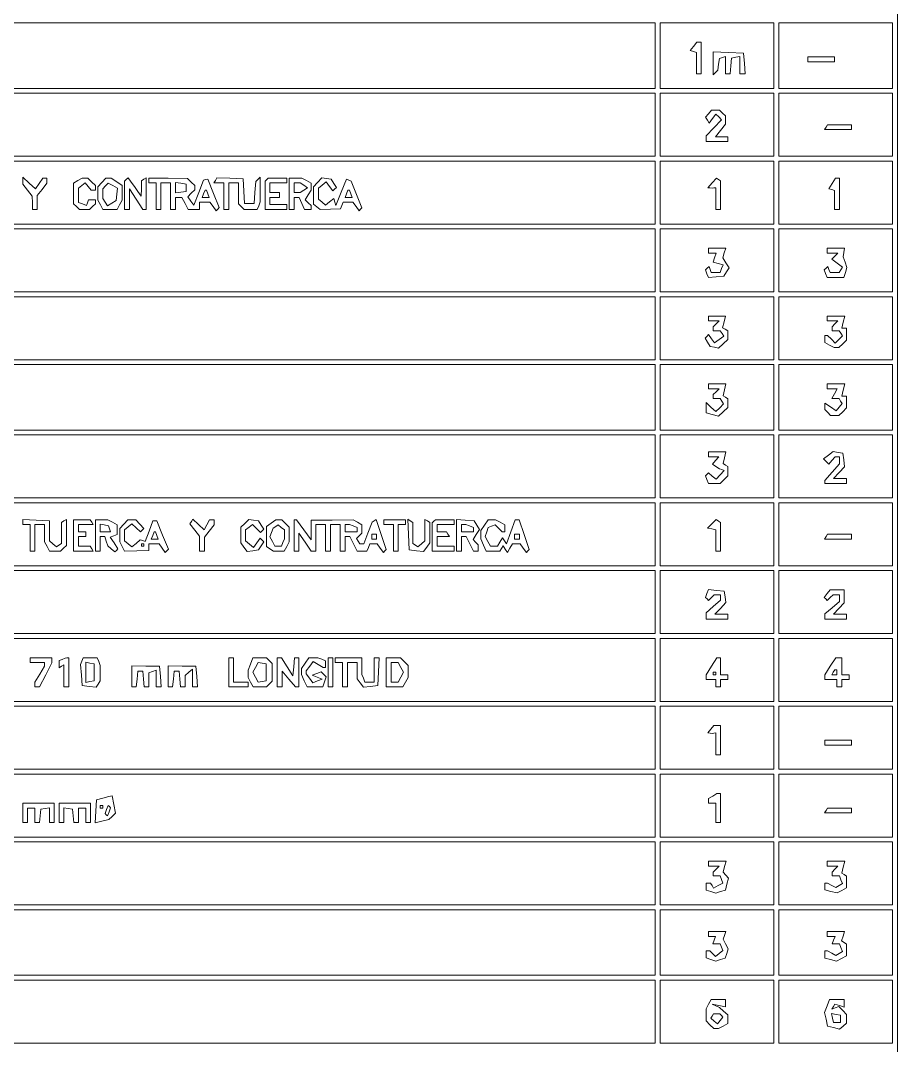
# Paper-space layout 'AN-06-DGE-026' of a CAD drawing. Header units: metres, sheet in millimetres. Extents: x 12 to 193, y 4 to 291.
# Drawn here: x 147.5 to 192.7, y 75.7 to 128.6 of the extents above; entities that cross this region are included whole.
import ezdxf

# ---------------------------------------------------------------- set-up
doc = ezdxf.new("R2010")
doc.units = ezdxf.units.M
doc.layers.add('DGE_CONTORNOS', color=7, linetype='Continuous', lineweight=0)
doc.layers.add('DGE_DATOS', color=7, linetype='Continuous', lineweight=0)

# ---------------------------------------------------------------- blocks, each defined once
blk = doc.blocks.new('LP_REF_DGE_MT_026')
at = {"layer": 'DGE_CONTORNOS'}
for points in [[(29.55, 147.493), (29.55, 25.344), (111.148, 25.344), (192.746, 25.344), (192.746, 147.493), (192.746, 269.642), (111.148, 269.642), (29.55, 269.642)], [(180.231, 126.78), (180.231, 125.09), (120.847, 125.09), (61.464, 125.09), (61.464, 126.78), (61.464, 128.47), (120.847, 128.47), (180.231, 128.47)], [(186.363, 126.78), (186.363, 125.09), (183.422, 125.09), (180.481, 125.09), (180.481, 126.78), (180.481, 128.47), (183.422, 128.47), (186.363, 128.47)], [(192.495, 126.78), (192.495, 125.09), (189.554, 125.09), (186.613, 125.09), (186.613, 126.78), (186.613, 128.47), (189.554, 128.47), (192.495, 128.47)], [(182.217, 127.26), (182.045, 127.052), (182.202, 127), (182.358, 126.947), (182.358, 126.394), (182.358, 125.841), (182.483, 125.841), (182.609, 125.841), (182.609, 126.655), (182.609, 127.468), (182.499, 127.468), (182.389, 127.468)], [(183.234, 126.385), (183.234, 125.791), (183.349, 125.91), (183.463, 126.029), (183.505, 126.332), (183.547, 126.635), (183.704, 126.687), (183.86, 126.738), (183.86, 126.29), (183.86, 125.841), (183.977, 125.841), (184.095, 125.841), (184.134, 126.247), (184.173, 126.653), (184.392, 126.694), (184.611, 126.736), (184.611, 126.289), (184.611, 125.841), (184.743, 125.841), (184.876, 125.841), (184.837, 126.373), (184.799, 126.905), (184.017, 126.942), (183.234, 126.98)], [(188.115, 126.592), (188.115, 126.467), (188.804, 126.467), (189.492, 126.467), (189.492, 126.592), (189.492, 126.717), (188.804, 126.717), (188.115, 126.717)], [(180.231, 123.213), (180.231, 121.586), (120.847, 121.586), (61.464, 121.586), (61.464, 123.213), (61.464, 124.84), (120.847, 124.84), (180.231, 124.84)], [(186.363, 123.213), (186.363, 121.586), (183.422, 121.586), (180.481, 121.586), (180.481, 123.213), (180.481, 124.84), (183.422, 124.84), (186.363, 124.84)], [(192.495, 123.213), (192.495, 121.586), (189.554, 121.586), (186.613, 121.586), (186.613, 123.213), (186.613, 124.84), (189.554, 124.84), (192.495, 124.84)], [(182.989, 123.782), (182.837, 123.6), (182.93, 123.45), (183.022, 123.3), (183.191, 123.532), (183.36, 123.763), (183.51, 123.613), (183.659, 123.464), (183.259, 123.051), (182.859, 122.638), (182.859, 122.488), (182.859, 122.337), (183.422, 122.337), (183.985, 122.337), (183.985, 122.462), (183.985, 122.587), (183.663, 122.587), (183.341, 122.587), (183.601, 122.917), (183.86, 123.247), (183.86, 123.455), (183.86, 123.664), (183.71, 123.814), (183.56, 123.964), (183.35, 123.964), (183.14, 123.964)], [(189.054, 123.088), (188.976, 122.963), (189.672, 122.963), (190.368, 122.963), (190.368, 123.088), (190.368, 123.213), (189.75, 123.213), (189.131, 123.213)], [(180.231, 119.709), (180.231, 118.082), (120.847, 118.082), (61.464, 118.082), (61.464, 119.709), (61.464, 121.336), (120.847, 121.336), (180.231, 121.336)], [(186.363, 119.709), (186.363, 118.082), (183.422, 118.082), (180.481, 118.082), (180.481, 119.709), (180.481, 121.336), (183.422, 121.336), (186.363, 121.336)], [(192.495, 119.709), (192.495, 118.082), (189.554, 118.082), (186.613, 118.082), (186.613, 119.709), (186.613, 121.336), (189.554, 121.336), (192.495, 121.336)], [(147.569, 120.325), (147.572, 120.147), (147.817, 119.834), (148.062, 119.521), (148.064, 119.177), (148.067, 118.833), (148.192, 118.833), (148.318, 118.833), (148.318, 119.191), (148.318, 119.55), (148.568, 119.868), (148.818, 120.186), (148.818, 120.323), (148.818, 120.46), (148.708, 120.46), (148.598, 120.46), (148.409, 120.178), (148.22, 119.897), (147.893, 120.2), (147.567, 120.503)], [(150.414, 120.325), (150.195, 120.197), (150.195, 119.665), (150.195, 119.133), (150.345, 118.983), (150.495, 118.833), (150.758, 118.833), (151.021, 118.833), (151.171, 118.983), (151.321, 119.133), (151.321, 119.233), (151.321, 119.333), (151.144, 119.333), (150.967, 119.333), (150.917, 119.186), (150.868, 119.038), (150.657, 119.119), (150.445, 119.2), (150.445, 119.564), (150.445, 119.929), (150.616, 120.071), (150.787, 120.213), (150.944, 120.023), (151.101, 119.834), (151.211, 119.834), (151.321, 119.834), (151.321, 119.95), (151.321, 120.066), (151.124, 120.263), (150.928, 120.46), (150.78, 120.456), (150.633, 120.452)], [(151.653, 120.231), (151.446, 120.002), (151.446, 119.659), (151.446, 119.317), (151.576, 119.075), (151.705, 118.833), (152.072, 118.833), (152.439, 118.833), (152.568, 119.075), (152.698, 119.317), (152.698, 119.694), (152.698, 120.07), (152.42, 120.265), (152.141, 120.46), (152.001, 120.46), (151.861, 120.46)], [(152.424, 119.619), (152.385, 119.296), (152.162, 119.158), (151.94, 119.021), (151.82, 119.208), (151.7, 119.396), (151.698, 119.653), (151.697, 119.909), (151.841, 120.053), (151.985, 120.198), (152.224, 120.07), (152.462, 119.942)], [(152.913, 120.383), (152.823, 120.293), (152.823, 119.563), (152.823, 118.833), (152.948, 118.833), (153.073, 118.833), (153.075, 119.365), (153.077, 119.897), (153.419, 119.366), (153.762, 118.835), (153.855, 118.834), (153.949, 118.833), (153.949, 119.654), (153.949, 120.475), (153.824, 120.397), (153.699, 120.32), (153.692, 119.92), (153.686, 119.521), (153.51, 119.771), (153.334, 120.022), (153.169, 120.248), (153.004, 120.474)], [(154.074, 120.331), (154.074, 120.209), (154.262, 120.209), (154.45, 120.209), (154.45, 119.521), (154.45, 118.833), (154.575, 118.833), (154.7, 118.833), (154.7, 119.521), (154.7, 120.209), (154.95, 120.209), (155.201, 120.209), (155.201, 119.521), (155.201, 118.833), (155.326, 118.833), (155.451, 118.833), (155.451, 119.146), (155.451, 119.459), (155.618, 119.459), (155.784, 119.459), (155.952, 119.146), (156.119, 118.833), (156.411, 118.833), (156.703, 118.833), (156.703, 119.021), (156.703, 119.208), (156.97, 119.208), (157.238, 119.208), (157.398, 118.989), (157.558, 118.771), (157.637, 118.849), (157.716, 118.928), (157.42, 119.663), (157.125, 120.397), (157.013, 120.376), (156.902, 120.354), (156.655, 119.704), (156.408, 119.054), (156.249, 119.271), (156.089, 119.489), (156.271, 119.67), (156.452, 119.852), (156.452, 119.959), (156.452, 120.066), (156.265, 120.253), (156.079, 120.44), (155.076, 120.447), (154.074, 120.453)], [(156.014, 119.959), (156.014, 119.771), (155.733, 119.731), (155.451, 119.691), (155.451, 119.959), (155.451, 120.227), (155.733, 120.187), (156.014, 120.147)], [(157.518, 120.337), (157.439, 120.209), (157.696, 120.209), (157.954, 120.209), (157.954, 119.521), (157.954, 118.833), (158.079, 118.833), (158.204, 118.833), (158.204, 119.521), (158.204, 120.209), (158.455, 120.209), (158.705, 120.209), (158.705, 119.671), (158.705, 119.133), (158.855, 118.983), (159.005, 118.833), (159.342, 118.833), (159.679, 118.833), (159.755, 119.031), (159.831, 119.229), (159.831, 119.869), (159.831, 120.51), (159.714, 120.391), (159.597, 120.272), (159.558, 119.709), (159.518, 119.146), (159.268, 119.146), (159.018, 119.146), (158.981, 119.784), (158.944, 120.422), (158.27, 120.444), (157.597, 120.466)], [(160.165, 120.376), (160.082, 120.293), (160.082, 119.563), (160.082, 118.833), (160.645, 118.833), (161.208, 118.833), (161.208, 118.958), (161.208, 119.083), (160.77, 119.083), (160.332, 119.083), (160.332, 119.271), (160.332, 119.459), (160.582, 119.459), (160.833, 119.459), (160.833, 119.584), (160.833, 119.709), (160.582, 119.709), (160.332, 119.709), (160.332, 119.959), (160.332, 120.209), (160.77, 120.209), (161.208, 120.209), (161.208, 120.335), (161.208, 120.46), (160.728, 120.46), (160.248, 120.46)], [(161.333, 119.646), (161.333, 118.833), (161.458, 118.833), (161.583, 118.833), (161.583, 119.146), (161.583, 119.459), (161.711, 119.459), (161.839, 119.459), (161.982, 119.146), (162.124, 118.833), (162.292, 118.833), (162.459, 118.833), (162.459, 118.933), (162.459, 119.033), (162.306, 119.186), (162.153, 119.34), (162.306, 119.585), (162.459, 119.831), (162.459, 120.016), (162.459, 120.201), (162.217, 120.33), (161.975, 120.46), (161.654, 120.46), (161.333, 120.46)], [(162.084, 120.082), (162.272, 119.959), (162.084, 119.836), (161.896, 119.713), (161.74, 119.711), (161.583, 119.709), (161.583, 119.959), (161.583, 120.209), (161.74, 120.208), (161.896, 120.206)], [(162.797, 120.236), (162.585, 120.002), (162.585, 119.558), (162.585, 119.114), (162.754, 118.973), (162.923, 118.833), (163.454, 118.854), (163.985, 118.875), (164.049, 119.041), (164.113, 119.208), (164.368, 119.208), (164.622, 119.208), (164.782, 118.989), (164.942, 118.771), (165.015, 118.843), (165.087, 118.916), (164.806, 119.608), (164.524, 120.3), (164.407, 120.348), (164.29, 120.397), (164.017, 119.72), (163.745, 119.043), (163.686, 119.219), (163.627, 119.396), (163.418, 119.224), (163.21, 119.052), (163.023, 119.208), (162.835, 119.364), (162.835, 119.646), (162.835, 119.929), (163.036, 120.096), (163.237, 120.263), (163.41, 120.026), (163.583, 119.79), (163.674, 119.88), (163.765, 119.971), (163.631, 120.184), (163.498, 120.397), (163.253, 120.434), (163.009, 120.471)], [(183.169, 120.207), (182.945, 119.959), (183.059, 119.944), (183.172, 119.93), (183.266, 119.944), (183.359, 119.959), (183.359, 119.396), (183.359, 118.833), (183.485, 118.833), (183.61, 118.833), (183.61, 119.576), (183.61, 120.32), (183.501, 120.387), (183.393, 120.454)], [(189.38, 120.184), (189.207, 119.908), (189.35, 119.861), (189.492, 119.813), (189.492, 119.323), (189.492, 118.833), (189.617, 118.833), (189.742, 118.833), (189.742, 119.646), (189.742, 120.46), (189.647, 120.46), (189.552, 120.46)], [(157.123, 119.646), (157.195, 119.459), (157.015, 119.459), (156.836, 119.459), (156.908, 119.646), (156.98, 119.834), (157.015, 119.834), (157.051, 119.834)], [(164.507, 119.646), (164.579, 119.459), (164.399, 119.459), (164.219, 119.459), (164.291, 119.646), (164.363, 119.834), (164.399, 119.834), (164.435, 119.834)], [(180.231, 116.205), (180.231, 114.578), (120.847, 114.578), (61.464, 114.578), (61.464, 116.205), (61.464, 117.832), (120.847, 117.832), (180.231, 117.832)], [(186.363, 116.205), (186.363, 114.578), (183.422, 114.578), (180.481, 114.578), (180.481, 116.205), (180.481, 117.832), (183.422, 117.832), (186.363, 117.832)], [(192.495, 116.205), (192.495, 114.578), (189.554, 114.578), (186.613, 114.578), (186.613, 116.205), (186.613, 117.832), (189.554, 117.832), (192.495, 117.832)], [(182.984, 116.705), (182.984, 116.58), (183.18, 116.58), (183.376, 116.58), (183.302, 116.345), (183.227, 116.11), (183.482, 116.044), (183.736, 115.977), (183.659, 115.778), (183.583, 115.579), (183.357, 115.579), (183.13, 115.579), (183.074, 115.735), (183.018, 115.892), (182.923, 115.803), (182.828, 115.715), (182.905, 115.514), (182.982, 115.313), (183.377, 115.352), (183.772, 115.391), (183.909, 115.61), (184.046, 115.828), (183.885, 116.087), (183.723, 116.345), (183.8, 116.588), (183.877, 116.83), (183.431, 116.83), (182.984, 116.83)], [(189.116, 116.705), (189.116, 116.58), (189.392, 116.58), (189.667, 116.58), (189.514, 116.427), (189.36, 116.273), (189.632, 116.068), (189.903, 115.863), (189.815, 115.721), (189.727, 115.579), (189.495, 115.579), (189.262, 115.579), (189.207, 115.735), (189.151, 115.892), (189.055, 115.803), (188.96, 115.715), (189.034, 115.522), (189.109, 115.328), (189.542, 115.328), (189.976, 115.328), (190.055, 115.579), (190.134, 115.829), (190.039, 116.111), (189.944, 116.392), (189.976, 116.611), (190.008, 116.83), (189.562, 116.83), (189.116, 116.83)], [(180.231, 112.7), (180.231, 111.073), (120.847, 111.073), (61.464, 111.073), (61.464, 112.7), (61.464, 114.327), (120.847, 114.327), (180.231, 114.327)], [(186.363, 112.7), (186.363, 111.073), (183.422, 111.073), (180.481, 111.073), (180.481, 112.7), (180.481, 114.327), (183.422, 114.327), (186.363, 114.327)], [(192.495, 112.7), (192.495, 111.073), (189.554, 111.073), (186.613, 111.073), (186.613, 112.7), (186.613, 114.327), (189.554, 114.327), (192.495, 114.327)], [(182.984, 113.201), (182.984, 113.076), (183.259, 113.076), (183.535, 113.076), (183.385, 112.926), (183.234, 112.775), (183.234, 112.675), (183.234, 112.575), (183.415, 112.575), (183.595, 112.575), (183.684, 112.431), (183.773, 112.287), (183.537, 112.114), (183.3, 111.941), (183.143, 112.155), (182.987, 112.369), (182.896, 112.278), (182.805, 112.188), (182.939, 111.975), (183.073, 111.762), (183.288, 111.719), (183.503, 111.677), (183.744, 111.895), (183.985, 112.113), (183.985, 112.337), (183.985, 112.56), (183.85, 112.644), (183.715, 112.728), (183.79, 113.027), (183.865, 113.326), (183.424, 113.326), (182.984, 113.326)], [(189.116, 113.201), (189.116, 113.076), (189.392, 113.076), (189.667, 113.076), (189.517, 112.926), (189.367, 112.775), (189.367, 112.675), (189.367, 112.575), (189.547, 112.575), (189.727, 112.575), (189.812, 112.438), (189.897, 112.301), (189.712, 112.116), (189.528, 111.931), (189.331, 112.128), (189.134, 112.325), (189.063, 112.325), (188.991, 112.325), (188.991, 112.141), (188.991, 111.958), (189.233, 111.829), (189.475, 111.699), (189.6, 111.699), (189.724, 111.699), (189.921, 111.896), (190.118, 112.092), (190.118, 112.396), (190.118, 112.7), (189.99, 112.7), (189.863, 112.7), (189.941, 113.013), (190.02, 113.326), (189.568, 113.326), (189.116, 113.326)], [(180.231, 109.133), (180.231, 107.444), (120.847, 107.444), (61.464, 107.444), (61.464, 109.133), (61.464, 110.823), (120.847, 110.823), (180.231, 110.823)], [(186.363, 109.133), (186.363, 107.444), (183.422, 107.444), (180.481, 107.444), (180.481, 109.133), (180.481, 110.823), (183.422, 110.823), (186.363, 110.823)], [(192.495, 109.133), (192.495, 107.444), (189.554, 107.444), (186.613, 107.444), (186.613, 109.133), (186.613, 110.823), (189.554, 110.823), (192.495, 110.823)], [(182.984, 109.697), (182.984, 109.571), (183.259, 109.571), (183.535, 109.571), (183.385, 109.421), (183.234, 109.271), (183.234, 109.171), (183.234, 109.071), (183.415, 109.071), (183.595, 109.071), (183.68, 108.934), (183.765, 108.797), (183.566, 108.598), (183.367, 108.399), (183.113, 108.629), (182.859, 108.859), (182.859, 108.592), (182.859, 108.325), (183.177, 108.245), (183.495, 108.165), (183.74, 108.387), (183.985, 108.609), (183.985, 108.833), (183.985, 109.056), (183.86, 109.134), (183.734, 109.211), (183.811, 109.517), (183.887, 109.822), (183.436, 109.822), (182.984, 109.822)], [(189.116, 109.697), (189.116, 109.571), (189.371, 109.571), (189.626, 109.571), (189.492, 109.321), (189.358, 109.071), (189.543, 109.071), (189.727, 109.071), (189.808, 108.94), (189.889, 108.81), (189.735, 108.625), (189.582, 108.439), (189.286, 108.633), (188.991, 108.826), (188.991, 108.661), (188.991, 108.495), (189.141, 108.345), (189.292, 108.195), (189.508, 108.195), (189.724, 108.195), (189.921, 108.391), (190.118, 108.588), (190.118, 108.892), (190.118, 109.196), (189.99, 109.196), (189.863, 109.196), (189.941, 109.509), (190.02, 109.822), (189.568, 109.822), (189.116, 109.822)], [(180.231, 105.567), (180.231, 103.94), (120.847, 103.94), (61.464, 103.94), (61.464, 105.567), (61.464, 107.194), (120.847, 107.194), (180.231, 107.194)], [(186.363, 105.567), (186.363, 103.94), (183.422, 103.94), (180.481, 103.94), (180.481, 105.567), (180.481, 107.194), (183.422, 107.194), (186.363, 107.194)], [(192.495, 105.567), (192.495, 103.94), (189.554, 103.94), (186.613, 103.94), (186.613, 105.567), (186.613, 107.194), (189.554, 107.194), (192.495, 107.194)], [(182.984, 106.192), (182.984, 106.067), (183.25, 106.067), (183.515, 106.067), (183.352, 105.87), (183.188, 105.673), (183.368, 105.559), (183.547, 105.445), (183.672, 105.396), (183.798, 105.346), (183.585, 105.123), (183.372, 104.9), (183.175, 105.063), (182.978, 105.227), (182.903, 105.152), (182.828, 105.077), (182.902, 104.884), (182.976, 104.69), (183.284, 104.69), (183.592, 104.69), (183.789, 104.887), (183.985, 105.084), (183.985, 105.318), (183.985, 105.552), (183.86, 105.629), (183.734, 105.707), (183.811, 106.012), (183.887, 106.317), (183.436, 106.317), (182.984, 106.317)], [(189.178, 106.143), (188.929, 105.959), (189.065, 105.82), (189.202, 105.681), (189.362, 105.874), (189.522, 106.067), (189.632, 106.067), (189.742, 106.067), (189.742, 105.884), (189.742, 105.7), (189.367, 105.273), (188.991, 104.845), (188.991, 104.768), (188.991, 104.69), (189.554, 104.69), (190.118, 104.69), (190.118, 104.816), (190.118, 104.941), (189.783, 104.941), (189.448, 104.941), (189.73, 105.241), (190.012, 105.54), (189.971, 105.898), (189.93, 106.255), (189.679, 106.291), (189.427, 106.327)], [(180.231, 102.062), (180.231, 100.435), (120.847, 100.435), (61.464, 100.435), (61.464, 102.062), (61.464, 103.689), (120.847, 103.689), (180.231, 103.689)], [(186.363, 102.062), (186.363, 100.435), (183.422, 100.435), (180.481, 100.435), (180.481, 102.062), (180.481, 103.689), (183.422, 103.689), (186.363, 103.689)], [(192.495, 102.062), (192.495, 100.435), (189.554, 100.435), (186.613, 100.435), (186.613, 102.062), (186.613, 103.689), (189.554, 103.689), (192.495, 103.689)], [(147.567, 102.695), (147.567, 102.563), (147.754, 102.563), (147.942, 102.563), (147.942, 101.875), (147.942, 101.186), (148.067, 101.186), (148.192, 101.186), (148.192, 101.875), (148.192, 102.563), (148.443, 102.563), (148.693, 102.563), (148.693, 102.117), (148.693, 101.67), (148.823, 101.428), (148.952, 101.186), (149.236, 101.186), (149.519, 101.186), (149.669, 101.336), (149.819, 101.487), (149.819, 102.157), (149.819, 102.828), (149.694, 102.751), (149.569, 102.673), (149.569, 102.125), (149.569, 101.576), (149.438, 101.496), (149.308, 101.415), (149.126, 101.566), (148.943, 101.717), (148.943, 102.235), (148.943, 102.752), (148.255, 102.79), (147.567, 102.828)], [(150.195, 102), (150.195, 101.186), (150.703, 101.186), (151.211, 101.186), (151.133, 101.311), (151.056, 101.437), (150.751, 101.437), (150.445, 101.437), (150.445, 101.687), (150.445, 101.937), (150.633, 101.937), (150.821, 101.937), (150.821, 102.062), (150.821, 102.187), (150.633, 102.187), (150.445, 102.187), (150.445, 102.375), (150.445, 102.563), (150.828, 102.563), (151.211, 102.563), (151.133, 102.688), (151.056, 102.813), (150.625, 102.813), (150.195, 102.813)], [(151.321, 102), (151.321, 101.186), (151.446, 101.186), (151.571, 101.186), (151.571, 101.562), (151.571, 101.937), (151.688, 101.937), (151.805, 101.937), (151.881, 101.698), (151.957, 101.459), (152.142, 101.305), (152.328, 101.151), (152.405, 101.227), (152.481, 101.304), (152.281, 101.609), (152.081, 101.914), (152.264, 101.984), (152.447, 102.054), (152.447, 102.304), (152.447, 102.554), (152.205, 102.684), (151.963, 102.813), (151.642, 102.813), (151.321, 102.813)], [(152.78, 102.584), (152.573, 102.355), (152.573, 102.013), (152.573, 101.67), (152.701, 101.431), (152.829, 101.191), (153.452, 101.205), (154.074, 101.219), (154.074, 101.39), (154.074, 101.562), (154.342, 101.562), (154.61, 101.562), (154.77, 101.343), (154.93, 101.124), (155.009, 101.203), (155.088, 101.282), (154.792, 102.016), (154.497, 102.751), (154.391, 102.751), (154.285, 102.751), (154.091, 102.217), (153.896, 101.684), (153.766, 101.731), (153.636, 101.779), (153.42, 101.591), (153.203, 101.402), (153.013, 101.56), (152.823, 101.717), (152.823, 102), (152.823, 102.282), (153.013, 102.44), (153.203, 102.597), (153.43, 102.392), (153.657, 102.187), (153.741, 102.271), (153.825, 102.355), (153.617, 102.584), (153.41, 102.813), (153.198, 102.813), (152.987, 102.813)], [(156.279, 102.712), (156.205, 102.592), (156.454, 102.276), (156.703, 101.96), (156.703, 101.573), (156.703, 101.186), (156.828, 101.186), (156.953, 101.186), (156.953, 101.545), (156.953, 101.903), (157.203, 102.222), (157.453, 102.54), (157.453, 102.676), (157.453, 102.813), (157.333, 102.813), (157.212, 102.813), (157.072, 102.551), (156.931, 102.289), (156.643, 102.561), (156.354, 102.832)], [(159.033, 102.623), (158.83, 102.42), (158.83, 102.015), (158.83, 101.61), (158.994, 101.386), (159.157, 101.162), (159.45, 101.206), (159.743, 101.249), (159.877, 101.462), (160.01, 101.675), (159.919, 101.766), (159.829, 101.856), (159.656, 101.62), (159.483, 101.383), (159.282, 101.55), (159.08, 101.717), (159.08, 102), (159.08, 102.282), (159.255, 102.427), (159.429, 102.572), (159.636, 102.365), (159.843, 102.158), (159.927, 102.241), (160.01, 102.325), (159.877, 102.538), (159.743, 102.751), (159.49, 102.789), (159.237, 102.827)], [(160.39, 102.638), (160.15, 102.462), (160.15, 101.943), (160.15, 101.424), (160.335, 101.307), (160.52, 101.19), (160.797, 101.188), (161.074, 101.186), (161.204, 101.428), (161.333, 101.67), (161.333, 102.045), (161.333, 102.42), (161.136, 102.617), (160.94, 102.813), (160.785, 102.813), (160.63, 102.813)], [(161.583, 102), (161.583, 101.186), (161.709, 101.186), (161.834, 101.186), (161.834, 101.653), (161.834, 102.12), (162.151, 101.653), (162.468, 101.186), (162.589, 101.186), (162.71, 101.186), (162.71, 101.875), (162.71, 102.563), (162.96, 102.563), (163.21, 102.563), (163.21, 101.875), (163.21, 101.186), (163.336, 101.186), (163.461, 101.186), (163.461, 101.875), (163.461, 102.563), (163.711, 102.563), (163.961, 102.563), (163.961, 101.875), (163.961, 101.186), (164.086, 101.186), (164.212, 101.186), (164.212, 101.562), (164.212, 101.937), (164.334, 101.937), (164.455, 101.937), (164.65, 101.562), (164.844, 101.186), (165.095, 101.186), (165.346, 101.186), (165.418, 101.374), (165.49, 101.562), (165.682, 101.562), (165.873, 101.562), (166.033, 101.343), (166.193, 101.124), (166.265, 101.196), (166.337, 101.268), (166.076, 102.041), (165.815, 102.814), (165.712, 102.75), (165.608, 102.685), (165.393, 102.124), (165.179, 101.562), (165.078, 101.562), (164.977, 101.562), (164.893, 101.698), (164.809, 101.834), (164.948, 101.973), (165.088, 102.112), (165.088, 102.333), (165.088, 102.554), (164.858, 102.677), (164.628, 102.8), (163.544, 102.791), (162.459, 102.782), (162.459, 102.278), (162.459, 101.774), (162.083, 102.294), (161.707, 102.813), (161.645, 102.813), (161.583, 102.813)], [(166.214, 102.688), (166.214, 102.563), (166.464, 102.563), (166.715, 102.563), (166.715, 101.875), (166.715, 101.186), (166.84, 101.186), (166.965, 101.186), (166.965, 101.875), (166.965, 102.563), (167.153, 102.563), (167.34, 102.563), (167.34, 102.688), (167.34, 102.813), (166.777, 102.813), (166.214, 102.813)], [(167.49, 102.042), (167.528, 101.249), (167.897, 101.207), (168.267, 101.165), (168.429, 101.387), (168.592, 101.61), (168.592, 102.141), (168.592, 102.673), (168.467, 102.751), (168.342, 102.828), (168.342, 102.273), (168.342, 101.717), (168.159, 101.566), (167.977, 101.415), (167.846, 101.496), (167.716, 101.576), (167.716, 102.125), (167.716, 102.673), (167.584, 102.754), (167.453, 102.836)], [(168.8, 102.73), (168.717, 102.646), (168.717, 101.916), (168.717, 101.186), (169.28, 101.186), (169.843, 101.186), (169.843, 101.311), (169.843, 101.437), (169.405, 101.437), (168.967, 101.437), (168.967, 101.687), (168.967, 101.937), (169.288, 101.937), (169.608, 101.937), (169.53, 102.062), (169.453, 102.187), (169.21, 102.187), (168.967, 102.187), (168.967, 102.375), (168.967, 102.563), (169.405, 102.563), (169.843, 102.563), (169.843, 102.688), (169.843, 102.813), (169.364, 102.813), (168.884, 102.813)], [(169.968, 102.007), (169.968, 101.186), (170.094, 101.186), (170.219, 101.186), (170.219, 101.562), (170.219, 101.937), (170.341, 101.937), (170.463, 101.937), (170.657, 101.562), (170.851, 101.186), (170.973, 101.186), (171.095, 101.186), (171.095, 101.349), (171.095, 101.512), (170.959, 101.647), (170.824, 101.782), (170.99, 102.048), (171.156, 102.313), (171.019, 102.532), (170.882, 102.751), (170.425, 102.789), (169.968, 102.828)], [(171.415, 102.535), (171.22, 102.257), (171.22, 102.04), (171.22, 101.824), (171.365, 101.505), (171.51, 101.186), (171.858, 101.186), (172.206, 101.186), (172.292, 101.325), (172.378, 101.463), (172.489, 101.293), (172.601, 101.124), (172.73, 101.343), (172.859, 101.562), (173.058, 101.562), (173.257, 101.562), (173.417, 101.343), (173.577, 101.124), (173.649, 101.196), (173.721, 101.268), (173.46, 102.041), (173.199, 102.813), (173.098, 102.813), (172.997, 102.813), (172.772, 102.188), (172.548, 101.563), (172.445, 101.719), (172.342, 101.875), (172.213, 101.656), (172.084, 101.437), (171.906, 101.437), (171.729, 101.437), (171.593, 101.692), (171.456, 101.947), (171.531, 102.181), (171.605, 102.415), (171.784, 102.483), (171.964, 102.552), (172.146, 102.37), (172.328, 102.187), (172.4, 102.187), (172.471, 102.187), (172.471, 102.371), (172.471, 102.554), (172.229, 102.684), (171.987, 102.813), (171.798, 102.813), (171.61, 102.813)], [(183.16, 102.595), (182.939, 102.375), (183.149, 102.335), (183.359, 102.294), (183.359, 101.74), (183.359, 101.186), (183.485, 101.186), (183.61, 101.186), (183.61, 101.93), (183.61, 102.673), (183.495, 102.744), (183.38, 102.815)], [(152.041, 102.344), (152.093, 102.187), (151.832, 102.187), (151.571, 102.187), (151.571, 102.384), (151.571, 102.581), (151.78, 102.541), (151.989, 102.5)], [(154.495, 102), (154.567, 101.812), (154.387, 101.812), (154.207, 101.812), (154.279, 102), (154.352, 102.187), (154.387, 102.187), (154.423, 102.187)], [(161.083, 102.057), (161.083, 101.832), (161.007, 101.634), (160.931, 101.437), (160.761, 101.437), (160.591, 101.437), (160.462, 101.678), (160.333, 101.919), (160.417, 102.147), (160.501, 102.375), (160.631, 102.462), (160.762, 102.549), (160.922, 102.415), (161.083, 102.282)], [(164.639, 102.487), (164.837, 102.411), (164.837, 102.299), (164.837, 102.187), (164.524, 102.187), (164.212, 102.187), (164.212, 102.375), (164.212, 102.563), (164.326, 102.563), (164.441, 102.563)], [(170.647, 102.487), (170.845, 102.411), (170.845, 102.299), (170.845, 102.187), (170.532, 102.187), (170.219, 102.187), (170.219, 102.375), (170.219, 102.563), (170.334, 102.563), (170.449, 102.563)], [(165.839, 101.937), (165.839, 101.812), (165.713, 101.812), (165.588, 101.812), (165.588, 101.937), (165.588, 102.062), (165.713, 102.062), (165.839, 102.062)], [(173.222, 101.937), (173.222, 101.812), (173.097, 101.812), (172.972, 101.812), (172.972, 101.937), (172.972, 102.062), (173.097, 102.062), (173.222, 102.062)], [(189.054, 101.937), (188.976, 101.812), (189.672, 101.812), (190.368, 101.812), (190.368, 101.937), (190.368, 102.062), (189.75, 102.062), (189.131, 102.062)], [(153.824, 101.499), (153.824, 101.437), (153.762, 101.437), (153.699, 101.437), (153.699, 101.499), (153.699, 101.562), (153.762, 101.562), (153.824, 101.562)], [(180.231, 98.558), (180.231, 96.931), (120.847, 96.931), (61.464, 96.931), (61.464, 98.558), (61.464, 100.185), (120.847, 100.185), (180.231, 100.185)], [(186.363, 98.558), (186.363, 96.931), (183.422, 96.931), (180.481, 96.931), (180.481, 98.558), (180.481, 100.185), (183.422, 100.185), (186.363, 100.185)], [(192.495, 98.558), (192.495, 96.931), (189.554, 96.931), (186.613, 96.931), (186.613, 98.558), (186.613, 100.185), (189.554, 100.185), (192.495, 100.185)], [(182.905, 98.999), (182.828, 98.798), (182.908, 98.717), (182.988, 98.637), (183.136, 98.785), (183.284, 98.933), (183.447, 98.933), (183.61, 98.933), (183.61, 98.797), (183.61, 98.661), (183.234, 98.331), (182.859, 98.002), (182.859, 97.842), (182.859, 97.682), (183.422, 97.682), (183.985, 97.682), (183.985, 97.807), (183.985, 97.932), (183.651, 97.932), (183.316, 97.932), (183.598, 98.233), (183.881, 98.533), (183.839, 98.827), (183.798, 99.121), (183.39, 99.16), (182.982, 99.2)], [(189.114, 98.993), (188.956, 98.802), (189.038, 98.72), (189.121, 98.637), (189.269, 98.785), (189.417, 98.933), (189.579, 98.933), (189.742, 98.933), (189.742, 98.757), (189.742, 98.58), (189.367, 98.264), (188.991, 97.948), (188.991, 97.815), (188.991, 97.682), (189.554, 97.682), (190.118, 97.682), (190.118, 97.807), (190.118, 97.932), (189.783, 97.932), (189.448, 97.932), (189.72, 98.222), (189.992, 98.512), (189.992, 98.848), (189.992, 99.184), (189.632, 99.184), (189.272, 99.184)], [(180.231, 95.054), (180.231, 93.427), (120.847, 93.427), (61.464, 93.427), (61.464, 95.054), (61.464, 96.681), (120.847, 96.681), (180.231, 96.681)], [(186.363, 95.054), (186.363, 93.427), (183.422, 93.427), (180.481, 93.427), (180.481, 95.054), (180.481, 96.681), (183.422, 96.681), (186.363, 96.681)], [(192.495, 95.054), (192.495, 93.427), (189.554, 93.427), (186.613, 93.427), (186.613, 95.054), (186.613, 96.681), (189.554, 96.681), (192.495, 96.681)], [(147.942, 95.554), (147.942, 95.429), (148.318, 95.429), (148.693, 95.429), (148.693, 95.335), (148.692, 95.241), (148.442, 94.832), (148.192, 94.422), (148.192, 94.3), (148.192, 94.178), (148.315, 94.178), (148.438, 94.178), (148.753, 94.799), (149.068, 95.421), (149.068, 95.55), (149.068, 95.679), (148.505, 95.679), (147.942, 95.679)], [(149.6, 95.597), (149.444, 95.533), (149.444, 95.349), (149.444, 95.164), (149.569, 95.241), (149.694, 95.319), (149.694, 94.748), (149.694, 94.178), (149.819, 94.178), (149.944, 94.178), (149.944, 94.929), (149.944, 95.679), (149.851, 95.67), (149.757, 95.66)], [(150.621, 95.506), (150.554, 95.333), (150.594, 94.786), (150.633, 94.24), (150.995, 94.199), (151.357, 94.158), (151.462, 94.324), (151.568, 94.491), (151.57, 94.887), (151.571, 95.284), (151.495, 95.482), (151.419, 95.679), (151.054, 95.679), (150.688, 95.679)], [(151.259, 94.929), (151.259, 94.494), (151.04, 94.452), (150.821, 94.41), (150.821, 94.929), (150.821, 95.448), (151.04, 95.405), (151.259, 95.363)], [(158.204, 94.929), (158.204, 94.178), (158.705, 94.178), (159.206, 94.178), (159.206, 94.303), (159.206, 94.428), (158.83, 94.428), (158.455, 94.428), (158.455, 95.054), (158.455, 95.679), (158.33, 95.679), (158.204, 95.679)], [(159.328, 95.358), (159.206, 95.037), (159.206, 94.85), (159.206, 94.662), (159.335, 94.42), (159.465, 94.178), (159.811, 94.178), (160.157, 94.178), (160.307, 94.328), (160.457, 94.478), (160.457, 94.929), (160.457, 95.379), (160.307, 95.529), (160.157, 95.679), (159.803, 95.679), (159.45, 95.679)], [(160.144, 94.929), (160.144, 94.494), (159.934, 94.453), (159.723, 94.413), (159.585, 94.671), (159.447, 94.929), (159.585, 95.186), (159.723, 95.444), (159.934, 95.404), (160.144, 95.363)], [(160.707, 94.929), (160.707, 94.178), (160.833, 94.178), (160.958, 94.178), (160.961, 94.584), (160.964, 94.991), (161.305, 94.583), (161.646, 94.175), (161.74, 94.177), (161.834, 94.178), (161.834, 94.929), (161.834, 95.679), (161.716, 95.679), (161.599, 95.679), (161.56, 95.21), (161.521, 94.741), (161.229, 95.21), (160.937, 95.679), (160.822, 95.679), (160.707, 95.679)], [(162.154, 95.401), (161.959, 95.123), (161.959, 94.969), (161.959, 94.815), (162.104, 94.496), (162.249, 94.178), (162.659, 94.178), (163.068, 94.178), (163.152, 94.441), (163.235, 94.703), (163.106, 94.833), (162.977, 94.962), (162.749, 94.869), (162.522, 94.777), (162.772, 94.678), (163.023, 94.58), (162.786, 94.484), (162.548, 94.387), (162.379, 94.619), (162.209, 94.851), (162.209, 94.929), (162.209, 95.006), (162.389, 95.249), (162.569, 95.492), (162.826, 95.335), (163.082, 95.179), (163.146, 95.179), (163.21, 95.179), (163.21, 95.353), (163.21, 95.528), (163.012, 95.604), (162.814, 95.679), (162.581, 95.679), (162.349, 95.679)], [(163.336, 94.929), (163.336, 94.178), (163.461, 94.178), (163.586, 94.178), (163.586, 94.929), (163.586, 95.679), (163.461, 95.679), (163.336, 95.679)], [(163.711, 95.554), (163.711, 95.429), (163.899, 95.429), (164.086, 95.429), (164.086, 94.803), (164.086, 94.178), (164.212, 94.178), (164.337, 94.178), (164.337, 94.803), (164.337, 95.429), (164.587, 95.429), (164.837, 95.429), (164.837, 95.015), (164.837, 94.601), (165, 94.379), (165.163, 94.156), (165.532, 94.198), (165.901, 94.24), (165.939, 94.96), (165.976, 95.679), (165.845, 95.679), (165.713, 95.679), (165.713, 95.054), (165.713, 94.428), (165.476, 94.428), (165.24, 94.428), (165.164, 94.626), (165.088, 94.824), (165.088, 95.252), (165.088, 95.679), (164.399, 95.679), (163.711, 95.679)], [(166.339, 94.929), (166.339, 94.178), (166.773, 94.178), (167.206, 94.178), (167.336, 94.42), (167.465, 94.662), (167.465, 94.974), (167.465, 95.286), (167.269, 95.483), (167.072, 95.679), (166.706, 95.679), (166.339, 95.679)], [(167.09, 95.179), (167.224, 94.929), (167.09, 94.678), (166.956, 94.428), (166.773, 94.428), (166.589, 94.428), (166.589, 94.929), (166.589, 95.429), (166.773, 95.429), (166.956, 95.429)], [(183.14, 95.242), (182.859, 94.807), (182.859, 94.68), (182.859, 94.553), (183.109, 94.553), (183.359, 94.553), (183.359, 94.365), (183.359, 94.178), (183.485, 94.178), (183.61, 94.178), (183.61, 94.365), (183.61, 94.553), (183.798, 94.553), (183.985, 94.553), (183.985, 94.678), (183.985, 94.803), (183.798, 94.803), (183.61, 94.803), (183.61, 95.241), (183.61, 95.679), (183.516, 95.678), (183.422, 95.676)], [(189.273, 95.242), (188.991, 94.807), (188.991, 94.68), (188.991, 94.553), (189.304, 94.553), (189.617, 94.553), (189.617, 94.365), (189.617, 94.178), (189.742, 94.178), (189.867, 94.178), (189.867, 94.365), (189.867, 94.553), (190.055, 94.553), (190.243, 94.553), (190.243, 94.678), (190.243, 94.803), (190.055, 94.803), (189.867, 94.803), (189.867, 95.241), (189.867, 95.679), (189.711, 95.678), (189.554, 95.676)], [(153.198, 94.718), (153.198, 94.178), (153.316, 94.178), (153.433, 94.178), (153.472, 94.584), (153.511, 94.991), (153.636, 94.991), (153.762, 94.991), (153.801, 94.584), (153.84, 94.178), (153.957, 94.178), (154.074, 94.178), (154.074, 94.54), (154.074, 94.902), (154.262, 94.974), (154.45, 95.046), (154.45, 94.612), (154.45, 94.178), (154.582, 94.178), (154.715, 94.178), (154.676, 94.71), (154.638, 95.241), (153.918, 95.25), (153.198, 95.258)], [(155.076, 94.718), (155.076, 94.178), (155.193, 94.178), (155.31, 94.178), (155.349, 94.584), (155.388, 94.991), (155.514, 94.991), (155.639, 94.991), (155.678, 94.584), (155.717, 94.178), (155.834, 94.178), (155.952, 94.178), (155.952, 94.475), (155.952, 94.773), (156.139, 94.929), (156.327, 95.084), (156.327, 94.631), (156.327, 94.178), (156.459, 94.178), (156.592, 94.178), (156.553, 94.71), (156.515, 95.241), (155.795, 95.25), (155.076, 95.258)], [(183.359, 94.866), (183.359, 94.803), (183.297, 94.803), (183.234, 94.803), (183.234, 94.866), (183.234, 94.929), (183.297, 94.929), (183.359, 94.929)], [(189.617, 94.929), (189.617, 94.803), (189.484, 94.803), (189.352, 94.803), (189.429, 94.929), (189.507, 95.054), (189.562, 95.054), (189.617, 95.054)], [(180.231, 91.549), (180.231, 89.922), (120.847, 89.922), (61.464, 89.922), (61.464, 91.549), (61.464, 93.176), (120.847, 93.176), (180.231, 93.176)], [(186.363, 91.549), (186.363, 89.922), (183.422, 89.922), (180.481, 89.922), (180.481, 91.549), (180.481, 93.176), (183.422, 93.176), (186.363, 93.176)], [(192.495, 91.549), (192.495, 89.922), (189.554, 89.922), (186.613, 89.922), (186.613, 91.549), (186.613, 93.176), (189.554, 93.176), (192.495, 93.176)], [(183.109, 91.987), (182.953, 91.8), (183.063, 91.785), (183.172, 91.77), (183.266, 91.785), (183.359, 91.8), (183.359, 91.237), (183.359, 90.673), (183.485, 90.673), (183.61, 90.673), (183.61, 91.424), (183.61, 92.175), (183.437, 92.175), (183.265, 92.175)], [(188.991, 91.299), (188.991, 91.174), (189.68, 91.174), (190.368, 91.174), (190.368, 91.299), (190.368, 91.424), (189.68, 91.424), (188.991, 91.424)], [(180.231, 88.045), (180.231, 86.418), (120.847, 86.418), (61.464, 86.418), (61.464, 88.045), (61.464, 89.672), (120.847, 89.672), (180.231, 89.672)], [(186.363, 88.045), (186.363, 86.418), (183.422, 86.418), (180.481, 86.418), (180.481, 88.045), (180.481, 89.672), (183.422, 89.672), (186.363, 89.672)], [(192.495, 88.045), (192.495, 86.418), (189.554, 86.418), (186.613, 86.418), (186.613, 88.045), (186.613, 89.672), (189.554, 89.672), (192.495, 89.672)], [(151.697, 88.434), (151.384, 88.348), (151.345, 87.754), (151.307, 87.161), (151.658, 87.243), (152.009, 87.325), (152.182, 87.487), (152.354, 87.648), (152.27, 88.097), (152.186, 88.546), (152.098, 88.533), (152.009, 88.521)], [(183.203, 88.536), (182.984, 88.408), (182.984, 88.289), (182.984, 88.17), (183.172, 88.17), (183.359, 88.17), (183.359, 87.67), (183.359, 87.169), (183.485, 87.169), (183.61, 87.169), (183.61, 87.92), (183.61, 88.671), (183.516, 88.667), (183.422, 88.663)], [(147.567, 87.67), (147.567, 87.169), (147.692, 87.169), (147.817, 87.169), (147.817, 87.545), (147.817, 87.92), (148.005, 87.92), (148.192, 87.92), (148.192, 87.545), (148.192, 87.169), (148.309, 87.169), (148.426, 87.169), (148.466, 87.512), (148.505, 87.855), (148.724, 87.897), (148.943, 87.938), (148.943, 87.554), (148.943, 87.169), (149.068, 87.169), (149.194, 87.169), (149.194, 87.67), (149.194, 88.17), (148.38, 88.17), (147.567, 88.17)], [(149.444, 87.67), (149.444, 87.169), (149.569, 87.169), (149.694, 87.169), (149.694, 87.554), (149.694, 87.938), (149.913, 87.897), (150.132, 87.855), (150.172, 87.512), (150.211, 87.169), (150.328, 87.169), (150.445, 87.169), (150.445, 87.545), (150.445, 87.92), (150.633, 87.92), (150.821, 87.92), (150.821, 87.545), (150.821, 87.169), (150.946, 87.169), (151.071, 87.169), (151.071, 87.67), (151.071, 88.17), (150.257, 88.17), (149.444, 88.17)], [(151.697, 87.983), (151.697, 87.92), (151.634, 87.92), (151.571, 87.92), (151.571, 87.983), (151.571, 88.045), (151.634, 88.045), (151.697, 88.045)], [(152.022, 87.72), (151.941, 87.509), (151.878, 87.571), (151.816, 87.634), (151.897, 87.845), (151.978, 88.056), (152.04, 87.993), (152.103, 87.931)], [(189.054, 87.795), (188.976, 87.67), (189.672, 87.67), (190.368, 87.67), (190.368, 87.795), (190.368, 87.92), (189.75, 87.92), (189.131, 87.92)], [(180.231, 84.541), (180.231, 82.914), (120.847, 82.914), (61.464, 82.914), (61.464, 84.541), (61.464, 86.168), (120.847, 86.168), (180.231, 86.168)], [(186.363, 84.541), (186.363, 82.914), (183.422, 82.914), (180.481, 82.914), (180.481, 84.541), (180.481, 86.168), (183.422, 86.168), (186.363, 86.168)], [(192.495, 84.541), (192.495, 82.914), (189.554, 82.914), (186.613, 82.914), (186.613, 84.541), (186.613, 86.168), (189.554, 86.168), (192.495, 86.168)], [(182.984, 85.041), (182.984, 84.916), (183.259, 84.916), (183.535, 84.916), (183.385, 84.766), (183.234, 84.616), (183.234, 84.516), (183.234, 84.416), (183.409, 84.416), (183.583, 84.416), (183.654, 84.23), (183.726, 84.044), (183.488, 83.917), (183.25, 83.789), (183.172, 83.915), (183.094, 84.04), (182.977, 84.04), (182.859, 84.04), (182.859, 83.861), (182.859, 83.682), (183.109, 83.602), (183.359, 83.523), (183.61, 83.602), (183.86, 83.681), (183.936, 83.988), (184.013, 84.294), (183.879, 84.455), (183.745, 84.616), (183.817, 84.892), (183.889, 85.167), (183.437, 85.167), (182.984, 85.167)], [(189.116, 85.041), (189.116, 84.916), (189.392, 84.916), (189.667, 84.916), (189.517, 84.766), (189.367, 84.616), (189.367, 84.516), (189.367, 84.416), (189.558, 84.416), (189.75, 84.416), (189.827, 84.215), (189.904, 84.015), (189.736, 83.911), (189.568, 83.807), (189.35, 83.924), (189.133, 84.04), (189.062, 84.04), (188.991, 84.04), (188.991, 83.866), (188.991, 83.692), (189.307, 83.613), (189.622, 83.534), (189.87, 83.666), (190.118, 83.799), (190.118, 84.1), (190.118, 84.401), (189.992, 84.479), (189.866, 84.556), (189.943, 84.861), (190.02, 85.167), (189.568, 85.167), (189.116, 85.167)], [(180.231, 80.974), (180.231, 79.284), (120.847, 79.284), (61.464, 79.284), (61.464, 80.974), (61.464, 82.664), (120.847, 82.664), (180.231, 82.664)], [(186.363, 80.974), (186.363, 79.284), (183.422, 79.284), (180.481, 79.284), (180.481, 80.974), (180.481, 82.664), (183.422, 82.664), (186.363, 82.664)], [(192.495, 80.974), (192.495, 79.284), (189.554, 79.284), (186.613, 79.284), (186.613, 80.974), (186.613, 82.664), (189.554, 82.664), (192.495, 82.664)], [(182.984, 81.412), (182.984, 81.287), (183.168, 81.287), (183.352, 81.287), (183.28, 81.099), (183.208, 80.911), (183.395, 80.911), (183.583, 80.911), (183.652, 80.733), (183.72, 80.554), (183.534, 80.4), (183.349, 80.246), (183.204, 80.391), (183.059, 80.536), (182.959, 80.536), (182.859, 80.536), (182.859, 80.357), (182.859, 80.177), (183.109, 80.098), (183.359, 80.018), (183.603, 80.096), (183.847, 80.173), (183.923, 80.412), (183.999, 80.652), (183.867, 80.898), (183.736, 81.144), (183.811, 81.34), (183.887, 81.537), (183.435, 81.537), (182.984, 81.537)], [(189.116, 81.412), (189.116, 81.287), (189.318, 81.287), (189.519, 81.287), (189.447, 81.099), (189.375, 80.911), (189.562, 80.911), (189.75, 80.911), (189.827, 80.711), (189.904, 80.511), (189.736, 80.407), (189.568, 80.303), (189.35, 80.42), (189.133, 80.536), (189.062, 80.536), (188.991, 80.536), (188.991, 80.351), (188.991, 80.165), (189.292, 80.09), (189.594, 80.014), (189.856, 80.154), (190.118, 80.294), (190.118, 80.596), (190.118, 80.897), (189.987, 80.977), (189.857, 81.058), (189.933, 81.297), (190.009, 81.537), (189.563, 81.537), (189.116, 81.537)], [(180.231, 77.407), (180.231, 75.78), (120.847, 75.78), (61.464, 75.78), (61.464, 77.407), (61.464, 79.034), (120.847, 79.034), (180.231, 79.034)], [(186.363, 77.407), (186.363, 75.78), (183.422, 75.78), (180.481, 75.78), (180.481, 77.407), (180.481, 79.034), (183.422, 79.034), (186.363, 79.034)], [(192.495, 77.407), (192.495, 75.78), (189.554, 75.78), (186.613, 75.78), (186.613, 77.407), (186.613, 79.034), (189.554, 79.034), (192.495, 79.034)], [(182.988, 77.791), (182.859, 77.549), (182.859, 77.237), (182.859, 76.924), (183.056, 76.728), (183.252, 76.531), (183.377, 76.531), (183.501, 76.531), (183.743, 76.661), (183.985, 76.79), (183.985, 77.017), (183.985, 77.243), (183.766, 77.434), (183.547, 77.625), (183.359, 77.704), (183.172, 77.784), (183.516, 77.718), (183.86, 77.653), (183.86, 77.843), (183.86, 78.033), (183.489, 78.033), (183.118, 78.033)], [(189.108, 77.698), (188.981, 77.364), (189.059, 77.01), (189.136, 76.656), (189.441, 76.58), (189.745, 76.503), (189.931, 76.658), (190.118, 76.812), (190.118, 77.038), (190.118, 77.264), (189.914, 77.468), (189.71, 77.672), (189.532, 77.604), (189.354, 77.535), (189.433, 77.664), (189.513, 77.793), (189.753, 77.717), (189.992, 77.641), (189.992, 77.837), (189.992, 78.033), (189.614, 78.033), (189.235, 78.033)], [(189.805, 77.03), (189.805, 76.844), (189.619, 76.844), (189.433, 76.844), (189.388, 77.074), (189.344, 77.305), (189.574, 77.26), (189.805, 77.216)], [(183.65, 77.2), (183.733, 77.117), (183.592, 76.948), (183.451, 76.778), (183.282, 76.919), (183.112, 77.06), (183.181, 77.171), (183.249, 77.282), (183.409, 77.282), (183.568, 77.282)]]:
    blk.add_lwpolyline(points, close=True, dxfattribs=at)

psp = doc.layouts.new('AN-06-DGE-026')

# ---------------------------------------------------------------- block references
at = {"layer": 'DGE_DATOS'}
psp.add_blockref('LP_REF_DGE_MT_026', (0, 0), dxfattribs=at)

doc.saveas('drawing.dxf')
